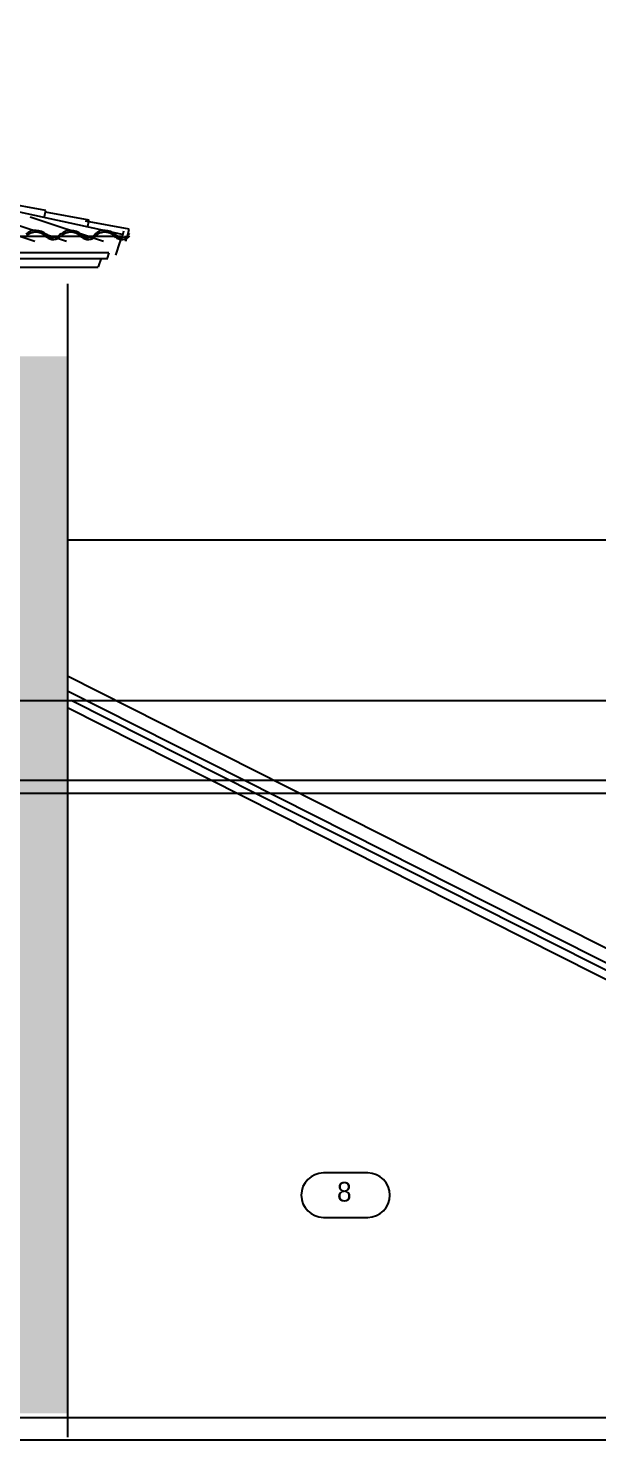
# Model space of a CAD drawing. Extents: x -92740 to -63661, y -15771 to -4391.
# Drawn here: x -89950 to -89719, y -9313 to -8740 of the extents above; entities that cross this region are included whole.
import ezdxf
from ezdxf.enums import TextEntityAlignment as Align

# ---------------------------------------------------------------- set-up
doc = ezdxf.new("R2010")
doc.units = 0
doc.header["$MEASUREMENT"] = 0
for name, color, linetype in [('B1NOTES', 2, 'Continuous'), ('ELEVATIONS', 7, 'Continuous'), ('ROOFTILE', 7, 'Continuous'), ('STUCCO', 4, 'Continuous')]:
    doc.layers.add(name, color=color, linetype=linetype)
doc.styles.add('DCADTXTSTYLE1', font='AVG_TP')

msp = doc.modelspace()

# ---------------------------------------------------------------- hatches: boundary and pattern name
at = {"layer": 'STUCCO', "linetype": 'Continuous', "ltscale": 18}
h = msp.add_hatch(dxfattribs=at)
h.set_pattern_fill('cement', color=9, scale=1.5625, style=0, pattern_type=2)
h.set_pattern_definition([(20, (0, 0), (-2.1376259, 5.8730789), [-6.09375015, 0.15625]), (55, (0, 0), (-5.11970028, 3.58485273), [-6.09375015, 0.15625]), (80, (0, 0), (-6.15504846, 1.0853011), [-6.09375015, 0.15625])])
h.paths.add_polyline_path([(-90179.5, -9014), (-90179.5, -9302), (-89933.5, -9302), (-89933.5, -8873), (-89954.5, -8873), (-89984.5, -8903), (-89984.5, -8948), (-89962, -8948), (-89962, -9013.25)], flags=0)

# ---------------------------------------------------------------- linework, layer by layer
at = {"layer": 'B1NOTES', "color": 1, "linetype": 'Continuous', "ltscale": 18}
for p, q in [((-89812, -9204.5), (-89830, -9204.5)), ((-89803, -9213.5), (-89803, -9213.5)), ((-89830, -9222.5), (-89812, -9222.5))]:
    msp.add_line(p, q, dxfattribs=at)
for centre, start, end in [((-89830, -9213.5), 90, 180), ((-89812, -9213.5), 0, 90), ((-89830, -9213.5), 180, 270), ((-89812, -9213.5), 270, 360)]:
    msp.add_arc(centre, 9, start, end, dxfattribs=at)
at = {"layer": 'ELEVATIONS', "color": 1, "linetype": 'Continuous', "ltscale": 18}
for p, q in [((-90295.75, -8739.85), (-89911.12, -8823.63)), ((-89942.56, -8813.82), (-89960.29, -8810.63)), ((-89943.22, -8816.75), (-89942.56, -8813.82)), ((-89925, -8817.74), (-89942.73, -8814.55)), ((-89908.79, -8821.36), (-89926.52, -8818.17)), ((-89925.65, -8820.67), (-89925, -8817.74)), ((-89911.64, -8824.95), (-89910.99, -8822.03)), ((-89909.45, -8824.28), (-89908.79, -8821.36)), ((-89911.12, -8824.39), (-91027.53, -8824.39)), ((-89912.53, -8826.53), (-89914.34, -8831.96)), ((-89912.71, -8824.39), (-89912.49, -8826.53)), ((-89912.58, -8825.03), (-89911.64, -8824.95)), ((-89912.54, -8825.05), (-89912.39, -8826.52)), ((-89910.47, -8824.16), (-89910.25, -8826.3)), ((-89910.34, -8824.8), (-89909.4, -8824.72)), ((-89910.3, -8824.82), (-89910.15, -8826.29)), ((-89917.05, -8831.06), (-91025.81, -8831.06)), ((-89917.4, -8833.46), (-91022.49, -8833.46)), ((-89920.13, -8833.19), (-89921.32, -8836.75)), ((-89917.05, -8831.06), (-89917.76, -8833.19)), ((-89921.32, -8837.02), (-91018.83, -8837.02)), ((-89933.86, -8843.63), (-89933.86, -9311.75)), ((-91126, -9312.78), (-88856.5, -9312.78)), ((-90992.5, -9312.78), (-88723, -9312.78))]:
    msp.add_line(p, q, dxfattribs=at)
at = {"layer": 'ELEVATIONS', "color": 8, "linetype": 'Continuous', "ltscale": 18}
for p, q in [((-89933.86, -8947.53), (-89492.5, -8947.53)), ((-89933.86, -9002.76), (-89694.25, -9123.87)), ((-89933.86, -9008.76), (-89694.25, -9129.87)), ((-89933.86, -9015.51), (-89695.58, -9135.95)), ((-89932.35, -9012.53), (-89697.99, -9130.98))]:
    msp.add_line(p, q, dxfattribs=at)
at = {"layer": 'ELEVATIONS', "color": 2, "linetype": 'Continuous', "ltscale": 18}
for p, q in [((-90865, -9012.78), (-88716.21, -9012.78)), ((-91114.75, -9045.03), (-88716.21, -9045.03)), ((-91075.75, -9045.03), (-88818.25, -9045.03)), ((-91078, -9050.28), (-88820.5, -9050.28)), ((-91105, -9303.78), (-88843.75, -9303.78)), ((-90979.75, -9303.78), (-88718.5, -9303.78))]:
    msp.add_line(p, q, dxfattribs=at)
at = {"layer": 'ROOFTILE', "color": 7, "linetype": 'Continuous', "ltscale": 18}
for p, q in [((-90028.7, -8799.1), (-89947, -8826.25)), ((-89993.89, -8806.43), (-89934.25, -8826.25)), ((-89948.96, -8816.38), (-89919.25, -8826.25))]:
    msp.add_line(p, q, dxfattribs=at)
for centre, radius, start, end in [((-89946.6, -8828.06), 6.16, 46.5154, 131.1465), ((-89946.6, -8828.06), 5.41, 36.0644, 138.0128), ((-89939.56, -8821.4), 3.44, 211.6504, 331.6052), ((-89932.42, -8828.06), 6.16, 46.5154, 131.1465), ((-89932.42, -8828.06), 5.41, 36.0644, 138.0128), ((-89925.38, -8821.4), 3.44, 211.6504, 331.6052), ((-89918.69, -8828.06), 6.16, 46.5154, 131.1465), ((-89918.69, -8828.06), 5.41, 36.0644, 138.0128), ((-89911.65, -8821.4), 3.44, 211.6504, 331.6052), ((-89939.56, -8821.4), 4.19, 228.3381, 319.0707), ((-89925.38, -8821.4), 4.19, 228.3381, 319.0707), ((-89911.65, -8821.4), 4.19, 228.3381, 319.0707)]:
    msp.add_arc(centre, radius, start, end, dxfattribs=at)

# ---------------------------------------------------------------- texts
at = {"layer": 'B1NOTES', "color": 3, "linetype": 'Continuous', "ltscale": 12, "style": 'DCADTXTSTYLE1'}
msp.add_text('8', height=8, dxfattribs=at).set_placement((-89824.5, -9218.5), align=Align.BOTTOM_LEFT)

doc.saveas('drawing.dxf')
